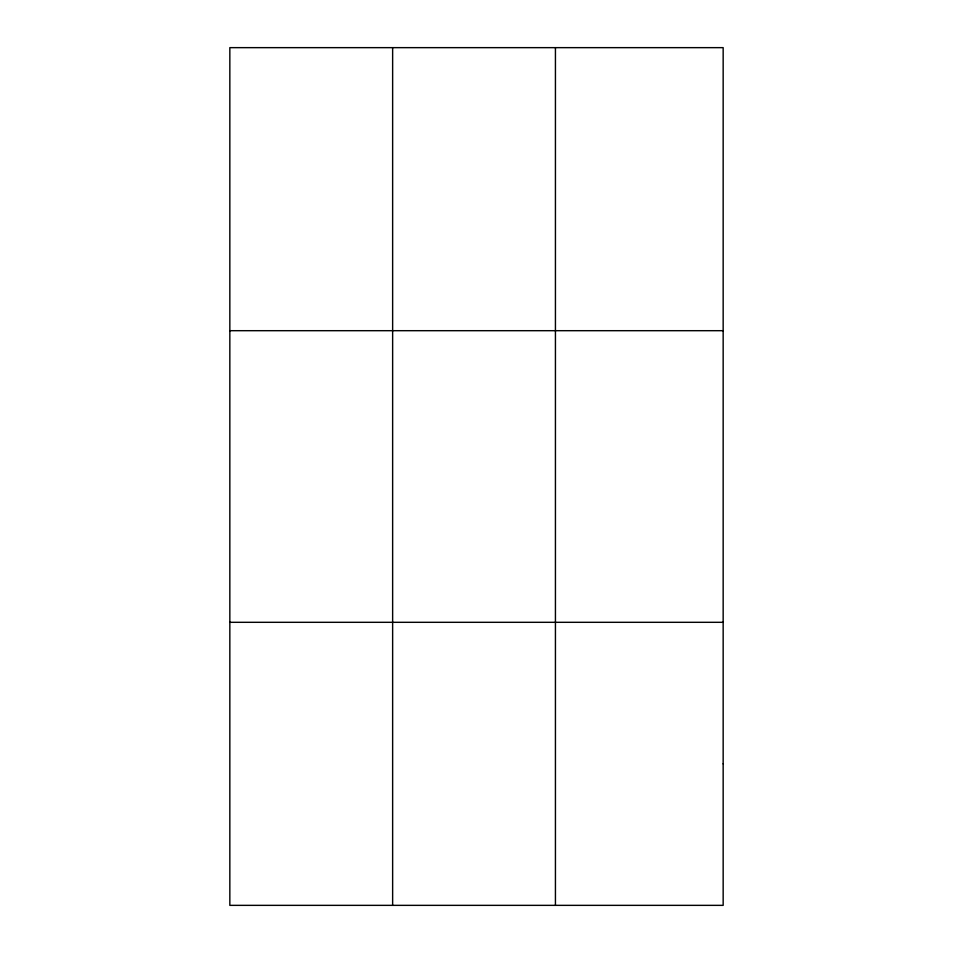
<?xml version="1.0" encoding="UTF-8"?>
<svg xmlns="http://www.w3.org/2000/svg" width="953" height="953" viewBox="0 0 953 953"><rect width="100%" height="100%" fill="white"/><g stroke="black" fill="none" stroke-linecap="round" stroke-linejoin="round"><path stroke-width="1.43" d="M392.636 905.35L392.636 47.65M555.432 905.35L555.432 47.65M229.84 330.691L723.16 330.691M229.84 622.309L723.16 622.309M723.16 763.83L723.16 905.35L229.84 905.35L229.84 47.65L723.16 47.65L723.16 763.83"/></g></svg>
